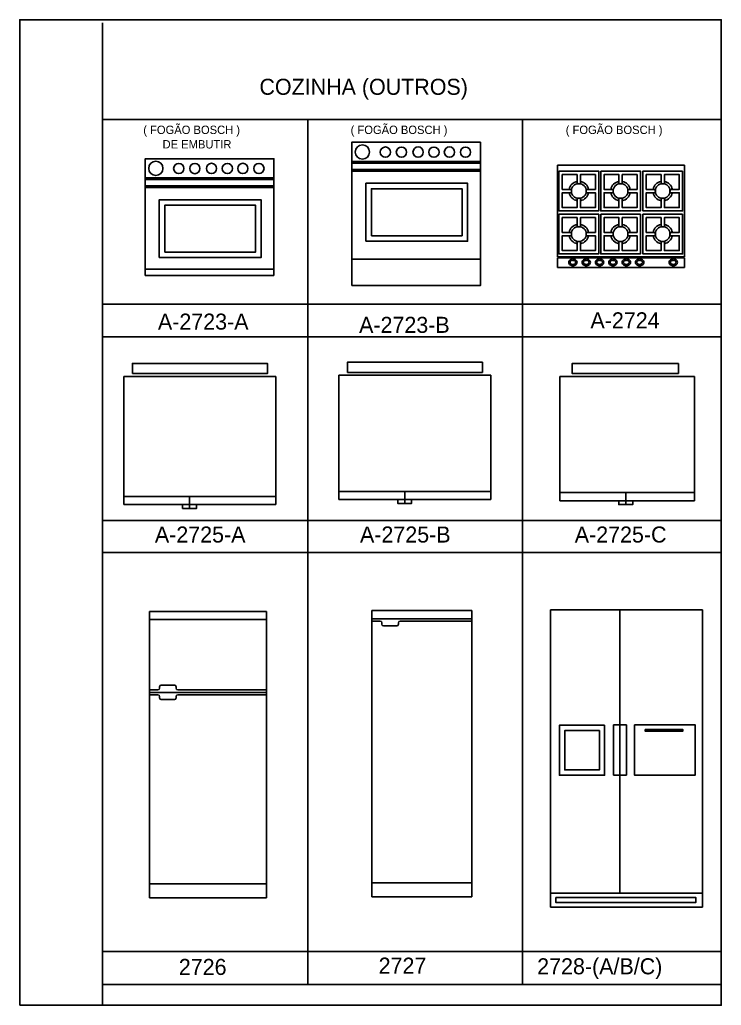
# Model space of a CAD drawing. Extents: x 15.4 to 35.8, y -13.1 to -0.1.
# Drawn here: x 26.32 to 30.52, y -13.15 to -7.25 of the extents above; entities that cross this region are included whole.
import ezdxf

# ---------------------------------------------------------------- set-up
doc = ezdxf.new("R2010")
doc.units = 0
doc.header["$MEASUREMENT"] = 0
doc.layers.get('0').update_dxf_attribs({"linetype": 'CONTINUOUS'})
for name, color, linetype in [('A-PEÇAS', 2, 'CONTINUOUS'), ('ESC-150', 1, 'CONTINUOUS'), ('FOLHA', 3, 'CONTINUOUS')]:
    doc.layers.add(name, color=color, linetype=linetype)

# ---------------------------------------------------------------- blocks, each defined once
blk = doc.blocks.new('A-2723A')
at = {"layer": 'A-PEÇAS'}
for points in [[(-0.385, -0.7), (-0.385, 0), (0.385, 0), (0.385, -0.7)], [(-0.385, -0.1155), (0.385, -0.1155)], [(-0.385, -0.1252), (0.385, -0.1252)], [(-0.385, -0.1621), (0.385, -0.1621)], [(-0.385, -0.1733), (0.385, -0.1733)], [(-0.3007, -0.5918), (-0.3007, -0.2453), (0.3083, -0.2453), (0.3083, -0.5918), (-0.3007, -0.5918)], [(-0.2679, -0.559), (-0.2679, -0.2782), (0.2755, -0.2782), (0.2755, -0.559), (-0.2679, -0.559)], [(-0.385, -0.6613), (0.385, -0.6613)], [(-0.385, -0.7), (0.385, -0.7)]]:
    blk.add_lwpolyline(points, dxfattribs=at)
for centre, radius in [((-0.3216, -0.0579), 0.0427), ((-0.1844, -0.0586), 0.0307), ((-0.0879, -0.0589), 0.0307), ((0.0119, -0.0582), 0.0307), ((0.1066, -0.0588), 0.0307), ((0.1991, -0.0582), 0.0307), ((0.2956, -0.0588), 0.0307)]:
    blk.add_circle(centre, radius, dxfattribs=at)
blk = doc.blocks.new('A-2723B')
at = {"layer": 'A-PEÇAS'}
for points in [[(-0.385, -0.858), (-0.385, 0), (0.385, 0), (0.385, -0.858), (-0.385, -0.858)], [(-0.385, -0.1155), (0.385, -0.1155)], [(-0.385, -0.1252), (0.385, -0.1252)], [(-0.385, -0.1621), (0.385, -0.1621)], [(-0.385, -0.1733), (0.385, -0.1733)], [(-0.3007, -0.5918), (-0.3007, -0.2453), (0.3083, -0.2453), (0.3083, -0.5918), (-0.3007, -0.5918)], [(-0.2679, -0.559), (-0.2679, -0.2782), (0.2755, -0.2782), (0.2755, -0.559), (-0.2679, -0.559)], [(-0.385, -0.7), (0.385, -0.7)]]:
    blk.add_lwpolyline(points, dxfattribs=at)
for centre, radius in [((-0.3216, -0.0579), 0.0427), ((-0.1844, -0.0586), 0.0307), ((-0.0879, -0.0589), 0.0307), ((0.0119, -0.0582), 0.0307), ((0.1066, -0.0588), 0.0307), ((0.1991, -0.0582), 0.0307), ((0.2956, -0.0588), 0.0307)]:
    blk.add_circle(centre, radius, dxfattribs=at)
blk = doc.blocks.new('A-2724')
at = {"layer": 'A-PEÇAS'}
for p, q in [((-0.38, 0), (0.38, 0)), ((-0.38, 0), (-0.38, -0.547)), ((0.38, 0), (0.38, -0.547)), ((-0.38, -0.547), (0.38, -0.547)), ((-0.38, -0.5544), (0.38, -0.5544)), ((-0.38, -0.5544), (-0.38, -0.6108)), ((0.38, -0.5544), (0.38, -0.6108)), ((0.38, -0.6108), (-0.38, -0.6108))]:
    blk.add_line(p, q, dxfattribs=at)
at = {"layer": 'ESC-150'}
for points in [[(-0.3706, -0.035), (-0.1329, -0.035), (-0.1329, -0.2727), (-0.3706, -0.2727)], [(-0.2953, -0.1439), (-0.3506, -0.1439), (-0.3506, -0.055), (-0.2618, -0.055), (-0.2618, -0.1103), (-0.2418, -0.1103), (-0.2418, -0.055), (-0.1529, -0.055), (-0.1529, -0.1439), (-0.2083, -0.1439), (-0.2083, -0.1639), (-0.1529, -0.1639), (-0.1529, -0.2527), (-0.2418, -0.2527), (-0.2418, -0.1974), (-0.2618, -0.1974), (-0.2618, -0.2527), (-0.3506, -0.2527), (-0.3506, -0.1639), (-0.2953, -0.1639)], [(-0.1208, -0.035), (0.1168, -0.035), (0.1168, -0.2727), (-0.1208, -0.2727)], [(-0.0455, -0.1439), (-0.1008, -0.1439), (-0.1008, -0.055), (-0.012, -0.055), (-0.012, -0.1103), (0.008, -0.1103), (0.008, -0.055), (0.0968, -0.055), (0.0968, -0.1439), (0.0415, -0.1439), (0.0415, -0.1639), (0.0968, -0.1639), (0.0968, -0.2527), (0.008, -0.2527), (0.008, -0.1974), (-0.012, -0.1974), (-0.012, -0.2527), (-0.1008, -0.2527), (-0.1008, -0.1639), (-0.0455, -0.1639)], [(0.3692, -0.035), (0.1315, -0.035), (0.1315, -0.2727), (0.3692, -0.2727)], [(0.2938, -0.1439), (0.3492, -0.1439), (0.3492, -0.055), (0.2603, -0.055), (0.2603, -0.1103), (0.2403, -0.1103), (0.2403, -0.055), (0.1515, -0.055), (0.1515, -0.1439), (0.2068, -0.1439), (0.2068, -0.1639), (0.1515, -0.1639), (0.1515, -0.2527), (0.2403, -0.2527), (0.2403, -0.1974), (0.2603, -0.1974), (0.2603, -0.2527), (0.3492, -0.2527), (0.3492, -0.1639), (0.2938, -0.1639)], [(-0.3706, -0.2927), (-0.1329, -0.2927), (-0.1329, -0.5304), (-0.3706, -0.5304)], [(-0.1208, -0.2927), (0.1168, -0.2927), (0.1168, -0.5304), (-0.1208, -0.5304)], [(0.3692, -0.2927), (0.1315, -0.2927), (0.1315, -0.5304), (0.3692, -0.5304)], [(-0.2953, -0.4015), (-0.3506, -0.4015), (-0.3506, -0.3127), (-0.2618, -0.3127), (-0.2618, -0.368), (-0.2418, -0.368), (-0.2418, -0.3127), (-0.1529, -0.3127), (-0.1529, -0.4015), (-0.2083, -0.4015), (-0.2083, -0.4215), (-0.1529, -0.4215), (-0.1529, -0.5104), (-0.2418, -0.5104), (-0.2418, -0.4551), (-0.2618, -0.4551), (-0.2618, -0.5104), (-0.3506, -0.5104), (-0.3506, -0.4215), (-0.2953, -0.4215)], [(-0.0455, -0.4015), (-0.1008, -0.4015), (-0.1008, -0.3127), (-0.012, -0.3127), (-0.012, -0.368), (0.008, -0.368), (0.008, -0.3127), (0.0968, -0.3127), (0.0968, -0.4015), (0.0415, -0.4015), (0.0415, -0.4215), (0.0968, -0.4215), (0.0968, -0.5104), (0.008, -0.5104), (0.008, -0.4551), (-0.012, -0.4551), (-0.012, -0.5104), (-0.1008, -0.5104), (-0.1008, -0.4215), (-0.0455, -0.4215)], [(0.2938, -0.4015), (0.3492, -0.4015), (0.3492, -0.3127), (0.2603, -0.3127), (0.2603, -0.368), (0.2403, -0.368), (0.2403, -0.3127), (0.1515, -0.3127), (0.1515, -0.4015), (0.2068, -0.4015), (0.2068, -0.4215), (0.1515, -0.4215), (0.1515, -0.5104), (0.2403, -0.5104), (0.2403, -0.4551), (0.2603, -0.4551), (0.2603, -0.5104), (0.3492, -0.5104), (0.3492, -0.4215), (0.2938, -0.4215)]]:
    blk.add_lwpolyline(points, close=True, dxfattribs=at)
for points in [[(-0.3121, -0.5809, 0.128398), (-0.3099, -0.5893, 0.10627), (-0.304, -0.5961, 0.085057), (-0.2964, -0.5999, 0.074411), (-0.2874, -0.6013, 0.074411), (-0.2785, -0.5999, 0.085057), (-0.2709, -0.5961, 0.10627), (-0.2649, -0.5893, 0.128398), (-0.2627, -0.5809, 0.128398), (-0.2649, -0.5725, 0.10627), (-0.2709, -0.5658, 0.085057), (-0.2785, -0.5619, 0.074411), (-0.2874, -0.5606, 0.074411), (-0.2964, -0.5619, 0.085057), (-0.304, -0.5658, 0.10627), (-0.3099, -0.5725, 0.128398)], [(-0.3041, -0.5809, 0.128398), (-0.3029, -0.5854, 0.10627), (-0.2992, -0.5896, 0.085057), (-0.294, -0.5923, 0.074411), (-0.2874, -0.5933, 0.074411), (-0.2808, -0.5923, 0.085057), (-0.2756, -0.5896, 0.10627), (-0.2719, -0.5854, 0.128398), (-0.2707, -0.5809, 0.128398), (-0.2719, -0.5764, 0.10627), (-0.2756, -0.5722, 0.085057), (-0.2808, -0.5696, 0.074411), (-0.2874, -0.5686, 0.074411), (-0.294, -0.5696, 0.085057), (-0.2992, -0.5722, 0.10627), (-0.3029, -0.5764, 0.128398)], [(-0.3041, -0.5809, 0.128398), (-0.3029, -0.5854, 0.10627), (-0.2992, -0.5896, 0.085057), (-0.294, -0.5923, 0.074411), (-0.2874, -0.5933, 0.074411), (-0.2808, -0.5923, 0.085057), (-0.2756, -0.5896, 0.10627), (-0.2719, -0.5854, 0.128398), (-0.2707, -0.5809, 0.128398), (-0.2719, -0.5764, 0.10627), (-0.2756, -0.5722, 0.085057), (-0.2808, -0.5696, 0.074411), (-0.2874, -0.5686, 0.074411), (-0.294, -0.5696, 0.085057), (-0.2992, -0.5722, 0.10627), (-0.3029, -0.5764, 0.128398)], [(-0.2321, -0.5809, 0.128398), (-0.2299, -0.5893, 0.10627), (-0.224, -0.5961, 0.085057), (-0.2164, -0.5999, 0.074411), (-0.2074, -0.6013, 0.074411), (-0.1985, -0.5999, 0.085057), (-0.1909, -0.5961, 0.10627), (-0.1849, -0.5893, 0.128398), (-0.1827, -0.5809, 0.128398), (-0.1849, -0.5725, 0.10627), (-0.1909, -0.5658, 0.085057), (-0.1985, -0.5619, 0.074411), (-0.2074, -0.5606, 0.074411), (-0.2164, -0.5619, 0.085057), (-0.224, -0.5658, 0.10627), (-0.2299, -0.5725, 0.128398)], [(-0.2241, -0.5809, 0.128398), (-0.2229, -0.5854, 0.10627), (-0.2192, -0.5896, 0.085057), (-0.214, -0.5923, 0.074411), (-0.2074, -0.5933, 0.074411), (-0.2008, -0.5923, 0.085057), (-0.1956, -0.5896, 0.10627), (-0.1919, -0.5854, 0.128398), (-0.1907, -0.5809, 0.128398), (-0.1919, -0.5764, 0.10627), (-0.1956, -0.5722, 0.085057), (-0.2008, -0.5696, 0.074411), (-0.2074, -0.5686, 0.074411), (-0.214, -0.5696, 0.085057), (-0.2192, -0.5722, 0.10627), (-0.2229, -0.5764, 0.128398)], [(-0.2241, -0.5809, 0.128398), (-0.2229, -0.5854, 0.10627), (-0.2192, -0.5896, 0.085057), (-0.214, -0.5923, 0.074411), (-0.2074, -0.5933, 0.074411), (-0.2008, -0.5923, 0.085057), (-0.1956, -0.5896, 0.10627), (-0.1919, -0.5854, 0.128398), (-0.1907, -0.5809, 0.128398), (-0.1919, -0.5764, 0.10627), (-0.1956, -0.5722, 0.085057), (-0.2008, -0.5696, 0.074411), (-0.2074, -0.5686, 0.074411), (-0.214, -0.5696, 0.085057), (-0.2192, -0.5722, 0.10627), (-0.2229, -0.5764, 0.128398)], [(-0.1521, -0.5809, 0.128398), (-0.1499, -0.5893, 0.10627), (-0.144, -0.5961, 0.085057), (-0.1364, -0.5999, 0.074411), (-0.1274, -0.6013, 0.074411), (-0.1185, -0.5999, 0.085057), (-0.1109, -0.5961, 0.10627), (-0.1049, -0.5893, 0.128398), (-0.1027, -0.5809, 0.128398), (-0.1049, -0.5725, 0.10627), (-0.1109, -0.5658, 0.085057), (-0.1185, -0.5619, 0.074411), (-0.1274, -0.5606, 0.074411), (-0.1364, -0.5619, 0.085057), (-0.144, -0.5658, 0.10627), (-0.1499, -0.5725, 0.128398)], [(-0.1441, -0.5809, 0.128398), (-0.1429, -0.5854, 0.10627), (-0.1392, -0.5896, 0.085057), (-0.134, -0.5923, 0.074411), (-0.1274, -0.5933, 0.074411), (-0.1208, -0.5923, 0.085057), (-0.1156, -0.5896, 0.10627), (-0.1119, -0.5854, 0.128398), (-0.1107, -0.5809, 0.128398), (-0.1119, -0.5764, 0.10627), (-0.1156, -0.5722, 0.085057), (-0.1208, -0.5696, 0.074411), (-0.1274, -0.5686, 0.074411), (-0.134, -0.5696, 0.085057), (-0.1392, -0.5722, 0.10627), (-0.1429, -0.5764, 0.128398)], [(-0.1441, -0.5809, 0.128398), (-0.1429, -0.5854, 0.10627), (-0.1392, -0.5896, 0.085057), (-0.134, -0.5923, 0.074411), (-0.1274, -0.5933, 0.074411), (-0.1208, -0.5923, 0.085057), (-0.1156, -0.5896, 0.10627), (-0.1119, -0.5854, 0.128398), (-0.1107, -0.5809, 0.128398), (-0.1119, -0.5764, 0.10627), (-0.1156, -0.5722, 0.085057), (-0.1208, -0.5696, 0.074411), (-0.1274, -0.5686, 0.074411), (-0.134, -0.5696, 0.085057), (-0.1392, -0.5722, 0.10627), (-0.1429, -0.5764, 0.128398)], [(-0.1441, -0.5809, 0.128398), (-0.1429, -0.5854, 0.10627), (-0.1392, -0.5896, 0.085057), (-0.134, -0.5923, 0.074411), (-0.1274, -0.5933, 0.074411), (-0.1208, -0.5923, 0.085057), (-0.1156, -0.5896, 0.10627), (-0.1119, -0.5854, 0.128398), (-0.1107, -0.5809, 0.128398), (-0.1119, -0.5764, 0.10627), (-0.1156, -0.5722, 0.085057), (-0.1208, -0.5696, 0.074411), (-0.1274, -0.5686, 0.074411), (-0.134, -0.5696, 0.085057), (-0.1392, -0.5722, 0.10627), (-0.1429, -0.5764, 0.128398)], [(-0.0721, -0.5809, 0.128398), (-0.0699, -0.5893, 0.10627), (-0.064, -0.5961, 0.085057), (-0.0564, -0.5999, 0.074411), (-0.0474, -0.6013, 0.074411), (-0.0385, -0.5999, 0.085057), (-0.0309, -0.5961, 0.10627), (-0.0249, -0.5893, 0.128398), (-0.0227, -0.5809, 0.128398), (-0.0249, -0.5725, 0.10627), (-0.0309, -0.5658, 0.085057), (-0.0385, -0.5619, 0.074411), (-0.0474, -0.5606, 0.074411), (-0.0564, -0.5619, 0.085057), (-0.064, -0.5658, 0.10627), (-0.0699, -0.5725, 0.128398)], [(-0.0641, -0.5809, 0.128398), (-0.0629, -0.5854, 0.10627), (-0.0592, -0.5896, 0.085057), (-0.054, -0.5923, 0.074411), (-0.0474, -0.5933, 0.074411), (-0.0408, -0.5923, 0.085057), (-0.0356, -0.5896, 0.10627), (-0.0319, -0.5854, 0.128398), (-0.0307, -0.5809, 0.128398), (-0.0319, -0.5764, 0.10627), (-0.0356, -0.5722, 0.085057), (-0.0408, -0.5696, 0.074411), (-0.0474, -0.5686, 0.074411), (-0.054, -0.5696, 0.085057), (-0.0592, -0.5722, 0.10627), (-0.0629, -0.5764, 0.128398)], [(-0.0641, -0.5809, 0.128398), (-0.0629, -0.5854, 0.10627), (-0.0592, -0.5896, 0.085057), (-0.054, -0.5923, 0.074411), (-0.0474, -0.5933, 0.074411), (-0.0408, -0.5923, 0.085057), (-0.0356, -0.5896, 0.10627), (-0.0319, -0.5854, 0.128398), (-0.0307, -0.5809, 0.128398), (-0.0319, -0.5764, 0.10627), (-0.0356, -0.5722, 0.085057), (-0.0408, -0.5696, 0.074411), (-0.0474, -0.5686, 0.074411), (-0.054, -0.5696, 0.085057), (-0.0592, -0.5722, 0.10627), (-0.0629, -0.5764, 0.128398)], [(0.0079, -0.5809, 0.128398), (0.0101, -0.5893, 0.10627), (0.016, -0.5961, 0.085057), (0.0236, -0.5999, 0.074411), (0.0326, -0.6013, 0.074411), (0.0415, -0.5999, 0.085057), (0.0491, -0.5961, 0.10627), (0.0551, -0.5893, 0.128398), (0.0573, -0.5809, 0.128398), (0.0551, -0.5725, 0.10627), (0.0491, -0.5658, 0.085057), (0.0415, -0.5619, 0.074411), (0.0326, -0.5606, 0.074411), (0.0236, -0.5619, 0.085057), (0.016, -0.5658, 0.10627), (0.0101, -0.5725, 0.128398)], [(0.0159, -0.5809, 0.128398), (0.0171, -0.5854, 0.10627), (0.0208, -0.5896, 0.085057), (0.026, -0.5923, 0.074411), (0.0326, -0.5933, 0.074411), (0.0392, -0.5923, 0.085057), (0.0444, -0.5896, 0.10627), (0.0481, -0.5854, 0.128398), (0.0493, -0.5809, 0.128398), (0.0481, -0.5764, 0.10627), (0.0444, -0.5722, 0.085057), (0.0392, -0.5696, 0.074411), (0.0326, -0.5686, 0.074411), (0.026, -0.5696, 0.085057), (0.0208, -0.5722, 0.10627), (0.0171, -0.5764, 0.128398)], [(0.0159, -0.5809, 0.128398), (0.0171, -0.5854, 0.10627), (0.0208, -0.5896, 0.085057), (0.026, -0.5923, 0.074411), (0.0326, -0.5933, 0.074411), (0.0392, -0.5923, 0.085057), (0.0444, -0.5896, 0.10627), (0.0481, -0.5854, 0.128398), (0.0493, -0.5809, 0.128398), (0.0481, -0.5764, 0.10627), (0.0444, -0.5722, 0.085057), (0.0392, -0.5696, 0.074411), (0.0326, -0.5686, 0.074411), (0.026, -0.5696, 0.085057), (0.0208, -0.5722, 0.10627), (0.0171, -0.5764, 0.128398)], [(0.0879, -0.5809, 0.128398), (0.0901, -0.5893, 0.10627), (0.096, -0.5961, 0.085057), (0.1036, -0.5999, 0.074411), (0.1126, -0.6013, 0.074411), (0.1215, -0.5999, 0.085057), (0.1291, -0.5961, 0.10627), (0.1351, -0.5893, 0.128398), (0.1373, -0.5809, 0.128398), (0.1351, -0.5725, 0.10627), (0.1291, -0.5658, 0.085057), (0.1215, -0.5619, 0.074411), (0.1126, -0.5606, 0.074411), (0.1036, -0.5619, 0.085057), (0.096, -0.5658, 0.10627), (0.0901, -0.5725, 0.128398)], [(0.0959, -0.5809, 0.128398), (0.0971, -0.5854, 0.10627), (0.1008, -0.5896, 0.085057), (0.106, -0.5923, 0.074411), (0.1126, -0.5933, 0.074411), (0.1192, -0.5923, 0.085057), (0.1244, -0.5896, 0.10627), (0.1281, -0.5854, 0.128398), (0.1293, -0.5809, 0.128398), (0.1281, -0.5764, 0.10627), (0.1244, -0.5722, 0.085057), (0.1192, -0.5696, 0.074411), (0.1126, -0.5686, 0.074411), (0.106, -0.5696, 0.085057), (0.1008, -0.5722, 0.10627), (0.0971, -0.5764, 0.128398)], [(0.0959, -0.5809, 0.128398), (0.0971, -0.5854, 0.10627), (0.1008, -0.5896, 0.085057), (0.106, -0.5923, 0.074411), (0.1126, -0.5933, 0.074411), (0.1192, -0.5923, 0.085057), (0.1244, -0.5896, 0.10627), (0.1281, -0.5854, 0.128398), (0.1293, -0.5809, 0.128398), (0.1281, -0.5764, 0.10627), (0.1244, -0.5722, 0.085057), (0.1192, -0.5696, 0.074411), (0.1126, -0.5686, 0.074411), (0.106, -0.5696, 0.085057), (0.1008, -0.5722, 0.10627), (0.0971, -0.5764, 0.128398)], [(0.2888, -0.5809, 0.128398), (0.291, -0.5893, 0.10627), (0.2969, -0.5961, 0.085057), (0.3045, -0.5999, 0.074411), (0.3135, -0.6013, 0.074411), (0.3224, -0.5999, 0.085057), (0.33, -0.5961, 0.10627), (0.336, -0.5893, 0.128398), (0.3382, -0.5809, 0.128398), (0.336, -0.5725, 0.10627), (0.33, -0.5658, 0.085057), (0.3224, -0.5619, 0.074411), (0.3135, -0.5606, 0.074411), (0.3045, -0.5619, 0.085057), (0.2969, -0.5658, 0.10627), (0.291, -0.5725, 0.128398)], [(0.2968, -0.5809, 0.128398), (0.298, -0.5854, 0.10627), (0.3017, -0.5896, 0.085057), (0.3069, -0.5923, 0.074411), (0.3135, -0.5933, 0.074411), (0.3201, -0.5923, 0.085057), (0.3253, -0.5896, 0.10627), (0.329, -0.5854, 0.128398), (0.3302, -0.5809, 0.128398), (0.329, -0.5764, 0.10627), (0.3253, -0.5722, 0.085057), (0.3201, -0.5696, 0.074411), (0.3135, -0.5686, 0.074411), (0.3069, -0.5696, 0.085057), (0.3017, -0.5722, 0.10627), (0.298, -0.5764, 0.128398)], [(0.2968, -0.5809, 0.128398), (0.298, -0.5854, 0.10627), (0.3017, -0.5896, 0.085057), (0.3069, -0.5923, 0.074411), (0.3135, -0.5933, 0.074411), (0.3201, -0.5923, 0.085057), (0.3253, -0.5896, 0.10627), (0.329, -0.5854, 0.128398), (0.3302, -0.5809, 0.128398), (0.329, -0.5764, 0.10627), (0.3253, -0.5722, 0.085057), (0.3201, -0.5696, 0.074411), (0.3135, -0.5686, 0.074411), (0.3069, -0.5696, 0.085057), (0.3017, -0.5722, 0.10627), (0.298, -0.5764, 0.128398)]]:
    blk.add_lwpolyline(points, format="xyb", close=True, dxfattribs=at)
for centre in [(-0.2518, -0.1539), (-0.002, -0.1539), (0.2503, -0.1539), (-0.2518, -0.4115), (-0.002, -0.4115), (0.2503, -0.4115)]:
    blk.add_circle(centre, 0.0446, dxfattribs=at)
for centre, start, end in [((-0.2518, -0.1539), 99.83336, 170.16664), ((-0.2518, -0.1539), 9.83336, 80.16664), ((-0.002, -0.1539), 99.83336, 170.16664), ((-0.002, -0.1539), 9.83336, 80.16664), ((0.2503, -0.1539), 99.83336, 170.16664), ((0.2503, -0.1539), 9.83336, 80.16664), ((-0.2518, -0.1539), 189.83336, 260.16664), ((-0.2518, -0.1539), 279.83336, 350.16664), ((-0.002, -0.1539), 189.83336, 260.16664), ((-0.002, -0.1539), 279.83336, 350.16664), ((0.2503, -0.1539), 189.83336, 260.16664), ((0.2503, -0.1539), 279.83336, 350.16664), ((-0.2518, -0.4115), 99.83336, 170.16664), ((-0.2518, -0.4115), 9.83336, 80.16664), ((-0.002, -0.4115), 99.83336, 170.16664), ((-0.002, -0.4115), 9.83336, 80.16664), ((0.2503, -0.4115), 99.83336, 170.16664), ((0.2503, -0.4115), 9.83336, 80.16664), ((-0.2518, -0.4115), 189.83336, 260.16664), ((-0.2518, -0.4115), 279.83336, 350.16664), ((-0.002, -0.4115), 189.83336, 260.16664), ((-0.002, -0.4115), 279.83336, 350.16664), ((0.2503, -0.4115), 189.83336, 260.16664), ((0.2503, -0.4115), 279.83336, 350.16664)]:
    blk.add_arc(centre, 0.0586, start, end, dxfattribs=at)
blk = doc.blocks.new('2725A')
at = {"layer": 'A-PEÇAS'}
for p, q in [((-0.4557, -0.0782), (0.4543, -0.0782)), ((-0.4557, -0.8456), (-0.4557, -0.0782)), ((0.4543, -0.8456), (0.4543, -0.0782)), ((-0.4557, -0.7961), (0.4543, -0.7961)), ((-0.0617, -0.7961), (-0.0617, -0.8456)), ((-0.4557, -0.8456), (0.4543, -0.8456))]:
    blk.add_line(p, q, dxfattribs=at)
for points in [[(-0.4041, -0.0609), (0.4041, -0.0609), (0.4041, 0), (-0.4041, 0)], [(-0.0617, -0.8456), (-0.1035, -0.8456), (-0.1035, -0.8684), (-0.0617, -0.8684)], [(-0.0617, -0.8456), (-0.0199, -0.8456), (-0.0199, -0.8684), (-0.0617, -0.8684)]]:
    blk.add_lwpolyline(points, close=True, dxfattribs=at)
blk = doc.blocks.new('2725B')
at = {"layer": 'A-PEÇAS'}
for p, q in [((-0.4557, -0.0782), (0.4543, -0.0782)), ((-0.4557, -0.8227), (-0.4557, -0.0782)), ((0.4543, -0.8227), (0.4543, -0.0782)), ((-0.4557, -0.7732), (0.4543, -0.7732)), ((-0.4557, -0.8227), (0.4543, -0.8227)), ((-0.0617, -0.7732), (-0.0617, -0.8227))]:
    blk.add_line(p, q, dxfattribs=at)
for points in [[(-0.4041, -0.0609), (0.4041, -0.0609), (0.4041, 0), (-0.4041, 0)], [(-0.0617, -0.8227), (-0.1035, -0.8227), (-0.1035, -0.8455), (-0.0617, -0.8455)], [(-0.0617, -0.8227), (-0.0199, -0.8227), (-0.0199, -0.8455), (-0.0617, -0.8455)]]:
    blk.add_lwpolyline(points, close=True, dxfattribs=at)
blk = doc.blocks.new('2725C')
at = {"layer": 'A-PEÇAS'}
for p, q in [((0.3183, 0), (0.3183, -0.0609)), ((-0.3928, -0.0782), (0.4122, -0.0782)), ((-0.3928, -0.8227), (-0.3928, -0.0782)), ((0.4122, -0.8227), (0.4122, -0.0782)), ((-0.3928, -0.7732), (0.4122, -0.7732)), ((-0.3928, -0.8227), (0.4122, -0.8227)), ((0.0012, -0.7732), (0.0012, -0.8227))]:
    blk.add_line(p, q, dxfattribs=at)
blk.add_lwpolyline([(0.3183, 0), (-0.3183, 0), (-0.3183, -0.0609), (0.3183, -0.0609)], dxfattribs=at)
for points in [[(0.0012, -0.8227), (-0.0406, -0.8227), (-0.0406, -0.8455), (0.0012, -0.8455)], [(0.0012, -0.8227), (0.043, -0.8227), (0.043, -0.8455), (0.0012, -0.8455)]]:
    blk.add_lwpolyline(points, close=True, dxfattribs=at)
blk = doc.blocks.new('2726')
at = {"layer": 'A-PEÇAS'}
for p, q in [((-0.35, 0), (-0.35, 1.715)), ((-0.35, 1.715), (0.35, 1.715)), ((0.35, 0), (0.35, 1.715)), ((-0.35, 1.6658), (0.35, 1.6658)), ((-0.35, 1.23), (0.35, 1.23)), ((-0.35, 0.0847), (0.35, 0.0847)), ((-0.35, 0), (0.35, 0))]:
    blk.add_line(p, q, dxfattribs=at)
at = {"layer": 'ESC-150'}
for p, q in [((-0.2998, 1.2448), (-0.35, 1.2448)), ((-0.2898, 1.2548), (-0.2898, 1.2632)), ((-0.2798, 1.2732), (-0.2006, 1.2732)), ((-0.1906, 1.2548), (-0.1906, 1.2632)), ((-0.1806, 1.2448), (0.35, 1.2448)), ((-0.2998, 1.2153), (-0.35, 1.2153)), ((-0.2898, 1.2053), (-0.2898, 1.1968)), ((-0.2798, 1.1868), (-0.2006, 1.1868)), ((-0.1906, 1.2053), (-0.1906, 1.1968)), ((-0.1806, 1.2153), (0.35, 1.2153))]:
    blk.add_line(p, q, dxfattribs=at)
for centre, start, end in [((-0.2998, 1.2548), 270, 0), ((-0.2798, 1.2632), 90, 180), ((-0.2006, 1.2632), 0, 90), ((-0.1806, 1.2548), 180, 270), ((-0.2998, 1.2053), 360, 90), ((-0.2798, 1.1968), 180, 270), ((-0.2006, 1.1968), 270, 0), ((-0.1806, 1.2053), 90, 180)]:
    blk.add_arc(centre, 0.01, start, end, dxfattribs=at)
blk = doc.blocks.new('2727')
at = {"layer": 'A-PEÇAS'}
for p, q in [((-0.3, 0), (-0.3, 1.715)), ((-0.3, 1.715), (0.3, 1.715)), ((0.3, 0), (0.3, 1.715)), ((-0.3, 1.6658), (0.3, 1.6658)), ((-0.3, 1.6658), (0.3, 1.6658)), ((-0.3, 0.0847), (0.3, 0.0847)), ((-0.3, 0), (0.3, 0))]:
    blk.add_line(p, q, dxfattribs=at)
at = {"layer": 'ESC-150'}
for p, q in [((-0.2498, 1.651), (-0.3, 1.651)), ((-0.2398, 1.641), (-0.2398, 1.6326)), ((-0.2298, 1.6226), (-0.1506, 1.6226)), ((-0.1406, 1.641), (-0.1406, 1.6326)), ((-0.1306, 1.651), (0.3, 1.651))]:
    blk.add_line(p, q, dxfattribs=at)
for centre, start, end in [((-0.2498, 1.641), 360, 90), ((-0.2298, 1.6326), 180, 270), ((-0.1506, 1.6326), 270, 0), ((-0.1306, 1.641), 90, 180)]:
    blk.add_arc(centre, 0.01, start, end, dxfattribs=at)
blk = doc.blocks.new('2728A')
at = {"layer": 'A-PEÇAS'}
for p, q in [((-0.455, 0), (-0.455, 1.78)), ((-0.455, 1.78), (0.455, 1.78)), ((-0.0399, 1.78), (-0.0399, 0.0847)), ((0.455, 0), (0.455, 1.78)), ((-0.0786, 1.093), (-0.0786, 0.7907)), ((-0.0786, 1.093), (-0.0012, 1.093)), ((-0.0012, 1.093), (-0.0012, 0.7907)), ((-0.0786, 0.7907), (-0.0012, 0.7907)), ((-0.455, 0.0847), (0.455, 0.0847)), ((-0.455, 0), (0.455, 0))]:
    blk.add_line(p, q, dxfattribs=at)
for points in [[(-0.1317, 1.0894), (-0.4026, 1.0894), (-0.4026, 0.7907), (-0.1317, 0.7907)], [(0.0477, 1.093), (0.41, 1.093), (0.41, 0.7907), (0.0477, 0.7907)], [(0.111, 1.0648), (0.3362, 1.0648), (0.3362, 1.0543), (0.111, 1.0543)], [(-0.1633, 1.0578), (-0.3709, 1.0578), (-0.3709, 0.8223), (-0.1633, 0.8223)], [(-0.4237, 0.0597), (0.4135, 0.0597), (0.4135, 0.0281), (-0.4237, 0.0281)]]:
    blk.add_lwpolyline(points, close=True, dxfattribs=at)

msp = doc.modelspace()

# ---------------------------------------------------------------- linework, layer by layer
msp.add_lwpolyline([(26.3214, -13.1476), (30.5214, -13.1476), (30.5214, -7.2476), (26.3214, -7.2476)], close=True)
at = {"layer": 'FOLHA', "linetype": 'CONTINUOUS'}
for p, q in [((26.8176, -7.266), (26.8176, -13.1476)), ((30.5214, -7.8443), (26.8176, -7.8443)), ((28.0455, -7.8443), (28.0455, -13.0233)), ((29.331, -13.0233), (29.331, -7.8443)), ((26.8176, -8.9501), (30.5214, -8.9501)), ((26.8176, -9.1465), (30.5214, -9.1465)), ((26.8176, -10.245), (30.5214, -10.245)), ((26.8176, -10.4363), (30.5214, -10.4363)), ((26.8176, -12.8248), (30.5214, -12.8248)), ((26.8176, -13.0233), (30.5214, -13.0233))]:
    msp.add_line(p, q, dxfattribs=at)

# ---------------------------------------------------------------- block references
at = {"layer": 'FOLHA'}
for name, p in [('A-2723B', (28.6946, -7.9817)), ('A-2723A', (27.4578, -8.0797)), ('A-2724', (29.9203, -8.1193)), ('2725A', (27.4001, -9.3048)), ('2725B', (28.6877, -9.2979)), ('2725C', (29.9479, -9.3048)), ('2726', (27.4482, -12.5045)), ('2727', (28.729, -12.4992)), ('2728A', (29.9547, -12.5611))]:
    msp.add_blockref(name, p, dxfattribs=at)

# ---------------------------------------------------------------- texts
at = {"layer": 'FOLHA', "linetype": 'CONTINUOUS'}
for s, height, p in [('COZINHA (OUTROS)', 0.096, (27.7565, -7.6972)), ('( FOGÃO BOSCH )', 0.05, (27.061, -7.9318)), ('( FOGÃO BOSCH )', 0.05, (28.3025, -7.9318)), ('( FOGÃO BOSCH )', 0.05, (29.5901, -7.9318)), ('DE EMBUTIR', 0.05, (27.1765, -8.0184)), ('A-2723-A', 0.096, (27.1488, -9.1029)), ('A-2723-B', 0.096, (28.3532, -9.1223)), ('A-2724', 0.096, (29.7381, -9.0953)), ('A-2725-A', 0.096, (27.1306, -10.3775)), ('A-2725-A', 0.096, (27.1306, -10.3775)), ('A-2725-A', 0.096, (27.1306, -10.3775)), ('A-2725-B', 0.096, (28.3585, -10.3775)), ('A-2725-C', 0.096, (29.6441, -10.3775)), ('2727', 0.096, (28.4701, -12.9583)), ('2728-(A/B/C)', 0.096, (29.4193, -12.9622)), ('2726', 0.096, (27.2739, -12.966))]:
    msp.add_text(s, height=height, dxfattribs=at).set_placement(p)

doc.saveas('drawing.dxf')
